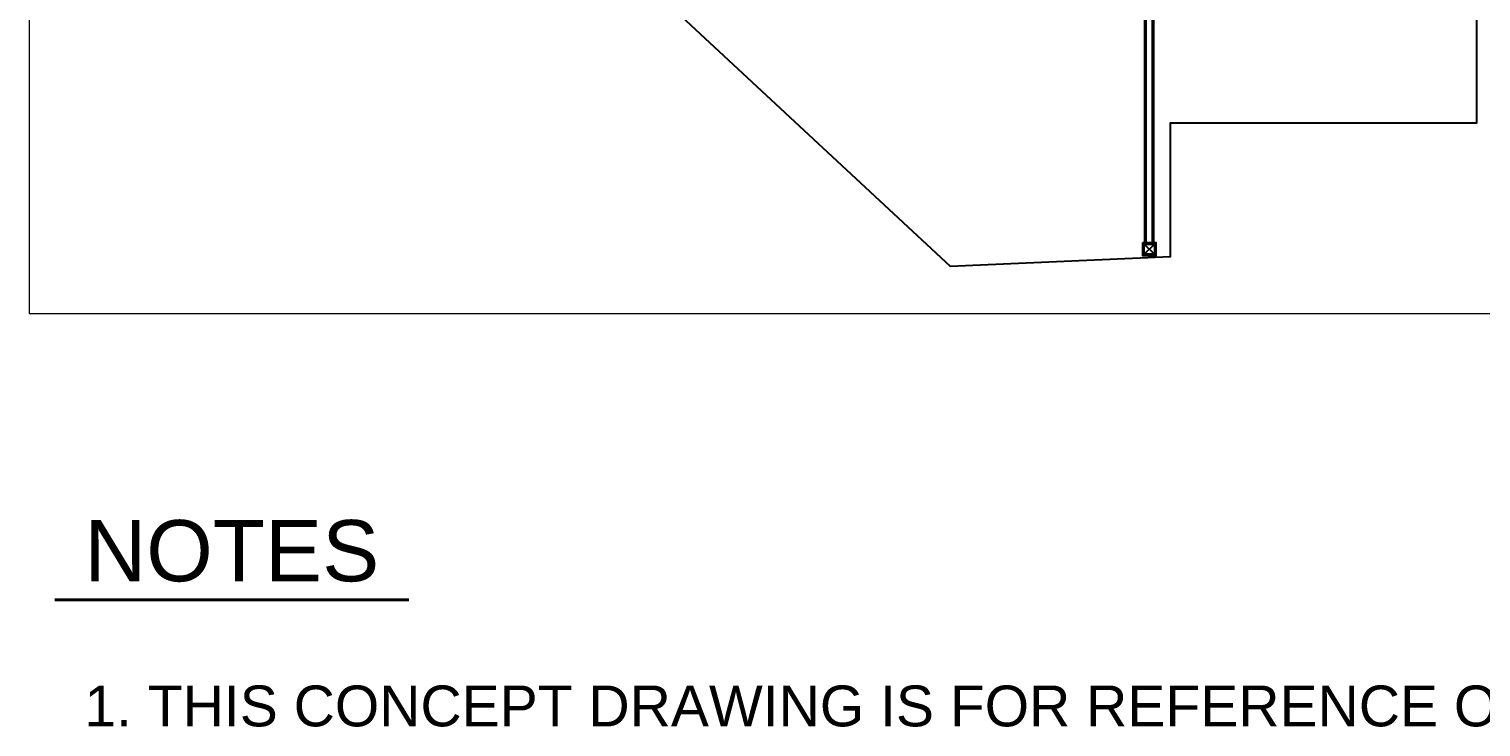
# Model space of a CAD drawing. Header units: millimetres. Extents: x -300 to 383236, y -195106 to -144646.
# Drawn here: x 135823 to 144354, y -157383 to -153283 of the extents above; entities that cross this region are included whole.
import ezdxf
from ezdxf.enums import TextEntityAlignment as Align

# ---------------------------------------------------------------- set-up
doc = ezdxf.new("R2010")
doc.units = ezdxf.units.MM
doc.header["$LTSCALE"] = 60
doc.set_wipeout_variables(frame=1)
for name, color, linetype in [('C_BLOCK', 7, 'Continuous'), ('C_TEXT_01', 2, 'Continuous'), ('SITE BOUNDARY-AP', 4, 'xxx')]:
    doc.layers.add(name, color=color, linetype=linetype)
doc.layers.add('DITCH', color=7, linetype='Continuous', lineweight=0)
doc.layers.add('TAN-TIT', color=30, linetype='Continuous', lineweight=0)
doc.styles.add('Arial', font='arial.ttf')
doc.styles.get("Standard").update_dxf_attribs({"font": 'romans.shx', "width": 0.75, "bigfont": 'whgtxt.shx'})
doc.linetypes.add('xxx', pattern='A,0.25,-0.022286,["xxx",Standard,S=0.1,R=0,X=0,Y=-0.035957],-0.221744', length=0.49403)

# ---------------------------------------------------------------- blocks, each defined once
blk = doc.blocks.new('KEY PLAN_NEW')
at = {"layer": 'DITCH', "color": 253, "lineweight": -3}
for p, q in [((-1773.5, -2947.9), (-1773.5, -2139.9)), ((-1770.5, -2947.9), (-1770.5, -2139.9)), ((-1758.5, -2947.9), (-1758.5, -2139.9)), ((-1755.5, -2947.9), (-1755.5, -2139.9)), ((-1774.5, -2947.9), (-1754.5, -2967.9)), ((-1754.5, -2947.9), (-1774.5, -2967.9))]:
    blk.add_line(p, q, dxfattribs=at)
for points in [[(-1777.5, -2944.9), (-1751.5, -2944.9), (-1751.5, -2970.9), (-1777.5, -2970.9)], [(-1774.5, -2947.9), (-1754.5, -2947.9), (-1754.5, -2967.9), (-1774.5, -2967.9)]]:
    blk.add_lwpolyline(points, close=True, dxfattribs=at)
at = {"layer": 'SITE BOUNDARY-AP', "color": 253, "linetype": 'Continuous', "ltscale": 10000, "flags": 128}
blk.add_lwpolyline([(-3765.8, -608.8), (-3632.6, -1235.3), (-3494, -1554.1), (-2982.6, -2265.8), (-2690.7, -2493), (-2154.6, -2991.2), (-1723, -2972.4), (-1723, -2710.4), (-1123, -2710.4), (-1123, -2344.4)], dxfattribs=at)
at = {"layer": 'TAN-TIT'}
blk.add_lwpolyline([(-3958.6, -3083.9), (0, -3083.9), (0, 0), (-3958.6, 0)], close=True, dxfattribs=at)

msp = doc.modelspace()

# ---------------------------------------------------------------- linework, layer by layer
at = {"layer": 'C_BLOCK', "color": 1, "linetype": 'Continuous', "lineweight": 40}
msp.add_line((135974, -156635.4), (138055, -156635.4), dxfattribs=at)

# ---------------------------------------------------------------- texts
at = {"layer": 'C_BLOCK', "color": 3, "ltscale": 10, "style": 'Arial'}
msp.add_text('NOTES', height=360, dxfattribs=at).set_placement((137014.5, -156635.4), align=Align.BOTTOM_CENTER)
at = {"layer": 'C_TEXT_01', "style": 'Arial'}
msp.add_text('1. THIS CONCEPT DRAWING IS FOR REFERENCE ONLY.', height=240, dxfattribs=at).set_placement((136148.3, -157259.4), align=Align.MIDDLE_LEFT)

# ---------------------------------------------------------------- wipeouts: each hides what was drawn before it
msp.add_wipeout([(138909.4, -153350.4), (136058.8, -153350.4), (136058.8, -152726.1), (138909.4, -152726.1)]).translate(0, 0, -298.7).dxf.layer = 'C_BLOCK'

# ---------------------------------------------------------------- next in the draw order: block references
at = {"xscale": 3, "yscale": 3, "zscale": 3}
msp.add_blockref('KEY PLAN_NEW', (147698.9, -145702.1), dxfattribs=at)

doc.saveas('drawing.dxf')
